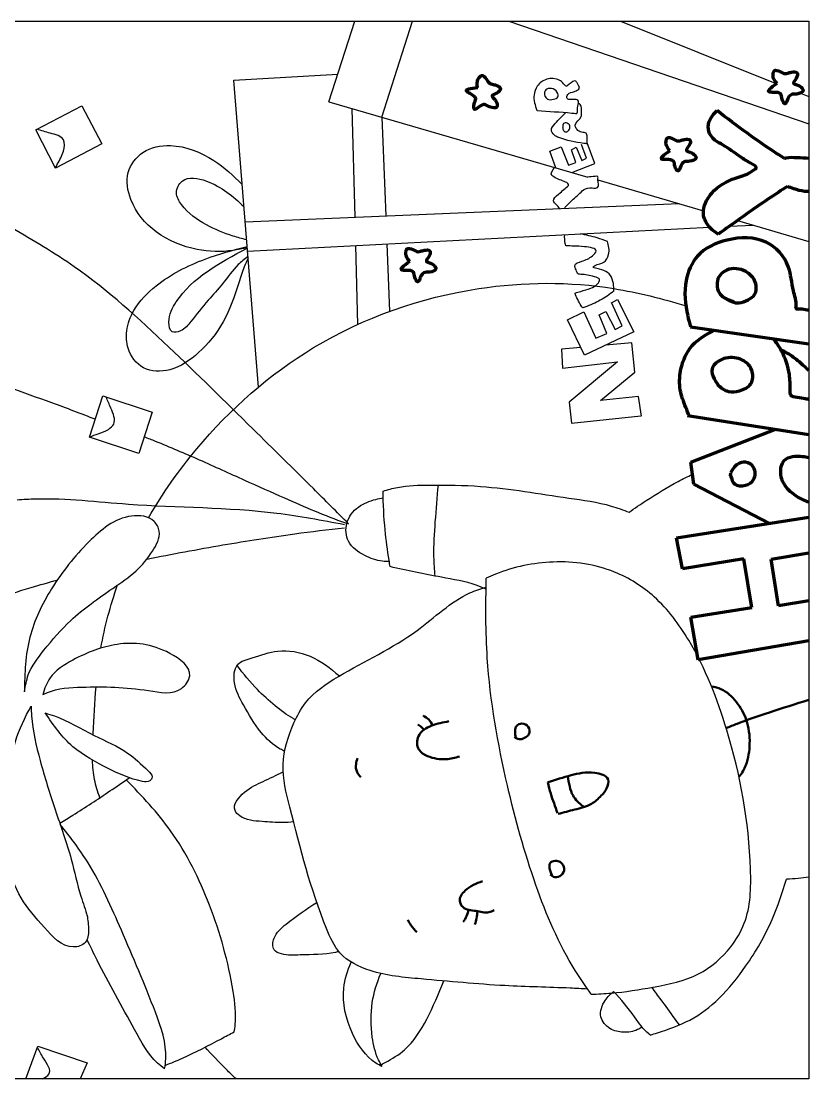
# Model space of a CAD drawing. Extents: x -1732 to 4207, y -1068 to 3132.
# Drawn here: x 1079 to 4207, y -1068 to 3132 of the extents above; entities that cross this region are included whole.
import ezdxf

# ---------------------------------------------------------------- set-up
doc = ezdxf.new("R2010")
doc.units = 0
doc.header["$MEASUREMENT"] = 0
doc.layers.get('0').update_dxf_attribs({"color": 3})

msp = doc.modelspace()

# ---------------------------------------------------------------- linework, layer by layer
at = {"color": 0, "linetype": 'Continuous', "lineweight": 30}
for p, q in [((-1732, 3131.8), (4207.3, 3131.8)), ((2301.2, 2811.9), (2404.3, 3131.8)), ((2511.1, 2750.8), (2633.2, 3131.8)), ((3015.4, 3131.8), (4207.3, 2724)), ((3459.8, 3131.8), (4074.1, 2885.6)), ((4207.3, 3131.8), (4207.3, -1067.7)), ((1923.5, 2897.9), (2336.6, 2921.7)), ((2021.6, 1679.2), (1923.5, 2897.9)), ((4173.8, 2845.6), (4207.3, 2832.1)), ((1137.9, 2700.9), (1320.6, 2795.1)), ((1320.6, 2795.1), (1399.7, 2644.3)), ((2301.2, 2811.9), (3329.7, 2512.8)), ((2405, 2353.6), (2393.4, 2785.1)), ((2528.2, 2358.8), (2512.9, 2750.3)), ((1215.2, 2548.2), (1137.9, 2700.9)), ((3357.4, 2567.3), (3326.4, 2648.2)), ((1399.7, 2644.3), (1215.2, 2548.2)), ((3178.1, 2615.2), (3224, 2633.4)), ((3202.8, 2549.7), (3178.1, 2615.2)), ((3224, 2633.4), (3252.3, 2560.5)), ((3265.1, 2621.2), (3283.3, 2631.4)), ((3281.3, 2570.7), (3265.1, 2621.2)), ((3283.3, 2631.4), (3305.5, 2578.7)), ((3324.4, 2587.5), (3304.9, 2642.1)), ((3252.3, 2560.5), (3281.3, 2570.7)), ((3266.1, 2531.3), (3357.4, 2567.3)), ((3305.5, 2578.7), (3324.4, 2587.5)), ((3369.3, 2501.3), (3788.7, 2379.3)), ((1968.8, 2335.3), (3691.9, 2407.5)), ((1978.1, 2219), (3813.3, 2313.6)), ((3891.7, 2317.6), (3984.5, 2322.4)), ((3923.3, 2340.2), (4207.3, 2257.6)), ((2416.4, 1927.9), (2408, 2241.2)), ((2543, 1979.7), (2532.5, 2247.6)), ((3423.7, 2013.8), (3447.8, 2027.2)), ((3447.8, 2027.2), (3512.9, 1898.4)), ((3248.7, 1946), (3313.1, 1977.6)), ((3313.1, 1977.6), (3361.3, 1872.9)), ((3374.8, 1965.5), (3401.6, 1979.6)), ((3401.6, 1979.6), (3437.8, 1907.8)), ((3466, 1921.9), (3423, 2015.1)), ((3316.4, 1805.1), (3248.7, 1946)), ((3405.6, 1891.7), (3374.8, 1965.5)), ((3512.9, 1898.4), (3316.4, 1805.1)), ((3361.3, 1872.9), (3405.6, 1891.7)), ((3437.8, 1907.8), (3466, 1921.9)), ((3504.9, 1854.8), (3401.1, 1845.3)), ((3516.8, 1738.7), (3504.9, 1854.8)), ((3301.5, 1836.2), (3225, 1829.2)), ((3225, 1829.2), (3228.4, 1754)), ((3228.4, 1754), (3446.9, 1779.7)), ((3446.9, 1779.7), (3255.7, 1619.1)), ((3380.3, 1625.9), (3516.8, 1738.7)), ((1350.8, 1479.6), (1403.5, 1643.6)), ((1403.5, 1643.6), (1599.4, 1579.5)), ((3530.5, 1641.3), (3380.3, 1625.9)), ((3542.4, 1562.8), (3530.5, 1641.3)), ((3255.7, 1619.1), (3264.2, 1535.4)), ((1599.4, 1579.5), (1546.6, 1415.5)), ((3264.2, 1535.4), (3540.7, 1564.5)), ((1546.6, 1415.5), (1350.8, 1479.6)), ((1097.9, -1067.7), (1145, -938.2)), ((1145, -938.2), (1340.5, -1004.7)), ((1340.5, -1004.7), (1313.1, -1067.7)), ((4207.3, -1067.7), (-1732, -1067.7))]:
    msp.add_line(p, q, dxfattribs=at)
at = {"color": 0, "linetype": 'Continuous', "lineweight": 70}
for p, q in [((3737.7, 1918.5), (4207.3, 1850.2)), ((4207.3, 1489.6), (3725.6, 1564.3)), ((3738, 1380.7), (4071.9, 1510.6)), ((3750.5, 1293.7), (3738, 1380.7)), ((3896.5, 1326.5), (3896.9, 1338.5)), ((4051.6, 1137.8), (3750.5, 1293.7)), ((3681.5, 1079.8), (4207.3, 1162.2)), ((3704.9, 956.9), (3681.5, 1079.8)), ((4058.1, 995.6), (4207.3, 1021.4)), ((3949.1, 996.9), (3704.9, 956.9)), ((3980.8, 803.7), (3949.1, 996.9)), ((4087.1, 810.6), (4058.1, 995.6)), ((3738, 765), (3980.8, 803.7)), ((4207.3, 830.6), (4087.1, 810.6)), ((3768.4, 596.6), (3738, 765)), ((4207.3, 670.9), (3768.4, 596.6))]:
    msp.add_line(p, q, dxfattribs=at)
for points, knots in [([(2892.3, 2867.4), (2892, 2868.4), (2890.2, 2876.4), (2889, 2891.1), (2895.9, 2906.8), (2910.8, 2922), (2928.2, 2902.4), (2935.2, 2885.3), (2951.8, 2880.8), (2965.9, 2877.5), (2990.9, 2865.5), (2970.3, 2844.5), (2943.6, 2838.1), (2958.7, 2823.1), (2967.4, 2811.8), (2974.5, 2782.2), (2938.8, 2789.6), (2919.3, 2804.6), (2899.1, 2794.8), (2876.9, 2772.4), (2875.9, 2805.2), (2891.1, 2826.8), (2866.7, 2841.6), (2833.2, 2860.6), (2863.7, 2865.5), (2893, 2868.3)], [4.952831, 4.952831, 4.952831, 4.952831, 6.563845, 16.995426, 25.865534, 32.331743, 43.554083, 54.583849, 59.771439, 67.423919, 78.135829, 89.890409, 100.270796, 106.914774, 113.558752, 124.513761, 138.627188, 149.849528, 160.434259, 171.030171, 181.336674, 192.372162, 207.118212, 215.019556, 241.899276, 241.899276, 241.899276, 241.899276]), ([(4080.9, 2884.4), (4080.1, 2885.2), (4074.5, 2891.2), (4066.1, 2903.3), (4064.2, 2920.3), (4069.5, 2940.9), (4094.4, 2932.7), (4109, 2921.4), (4125.7, 2925.8), (4139.5, 2930), (4167.1, 2932.1), (4159.8, 2903.6), (4139.9, 2884.6), (4160.5, 2879.2), (4173.7, 2873.9), (4194.6, 2851.7), (4160, 2840.3), (4135.6, 2843.6), (4123, 2824.9), (4115, 2794.4), (4097.8, 2822.3), (4100.1, 2848.7), (4071.5, 2849.3), (4033.1, 2849), (4057, 2868.4), (4081, 2885.6)], [4.952831, 4.952831, 4.952831, 4.952831, 6.563845, 16.995426, 25.865534, 32.331743, 43.554083, 54.583849, 59.771439, 67.423919, 78.135829, 89.890409, 100.270796, 106.914774, 113.558752, 124.513761, 138.627188, 149.849528, 160.434259, 171.030171, 181.336674, 192.372162, 207.118212, 215.019556, 241.899276, 241.899276, 241.899276, 241.899276]), ([(3848, 2286.3), (3841, 2290.3), (3821.4, 2302.9), (3799.6, 2328.4), (3785.8, 2364.1), (3791.5, 2406.6), (3829.4, 2466.8), (3898.5, 2507.8), (3965.6, 2522), (3987.7, 2541), (4007.2, 2551.7), (3961.6, 2575.1), (3928.1, 2598), (3878.5, 2634), (3837.4, 2655.6), (3813.4, 2679.1), (3800.4, 2727.2), (3823.1, 2757.5), (3843, 2776.7)], [10.043372, 10.043372, 10.043372, 10.043372, 21.940327, 44.642916, 58.232763, 77.518132, 105.580147, 160.84204, 192.657916, 202.165608, 206.096112, 220.97324, 246.835257, 285.359047, 304.24713, 316.207138, 334.28952, 371.691362, 371.691362, 371.691362, 371.691362]), ([(4110.5, 2586.5), (4099.9, 2593.2), (4049.9, 2625.3), (3959.8, 2687.5), (3882.7, 2746.2), (3843, 2776.7)], [18.705216, 18.705216, 18.705216, 18.705216, 37.390279, 106.715266, 180.856112, 180.856112, 180.856112, 180.856112]), ([(3655.5, 2617.3), (3654.7, 2618.1), (3649.1, 2624), (3640.7, 2636.2), (3638.9, 2653.2), (3644.1, 2673.8), (3669.1, 2665.6), (3683.7, 2654.3), (3700.3, 2658.7), (3714.1, 2662.9), (3741.8, 2664.9), (3734.5, 2636.5), (3714.5, 2617.5), (3735.1, 2612.1), (3748.3, 2606.7), (3769.2, 2584.6), (3734.6, 2573.2), (3710.3, 2576.4), (3697.6, 2557.8), (3689.6, 2527.3), (3672.4, 2555.2), (3674.7, 2581.6), (3646.1, 2582.2), (3607.7, 2581.9), (3631.6, 2601.3), (3655.6, 2618.4)], [4.952831, 4.952831, 4.952831, 4.952831, 6.563845, 16.995426, 25.865534, 32.331743, 43.554083, 54.583849, 59.771439, 67.423919, 78.135829, 89.890409, 100.270796, 106.914774, 113.558752, 124.513761, 138.627188, 149.849528, 160.434259, 171.030171, 181.336674, 192.372162, 207.118212, 215.019556, 241.899276, 241.899276, 241.899276, 241.899276]), ([(4207.3, 2587.1), (4192.3, 2587.9), (4161.6, 2589.4), (4128.4, 2590.8), (4111.9, 2586.8), (4110.5, 2586.5)], [5.035341, 5.035341, 5.035341, 5.035341, 27.442932, 50.758211, 52.95844, 52.95844, 52.95844, 52.95844]), ([(4122, 2475.5), (4110.7, 2468.1), (4070, 2441.7), (3999.9, 2394.9), (3920.5, 2338.3), (3869.7, 2301.8), (3848, 2286.3)], [10.966284, 10.966284, 10.966284, 10.966284, 31.048997, 82.75183, 135.867509, 175.438681, 175.438681, 175.438681, 175.438681]), ([(4207.3, 2455.4), (4201.7, 2455.4), (4181.3, 2456), (4152.6, 2463.9), (4130.3, 2472.2), (4122, 2475.5)], [13.645014, 13.645014, 13.645014, 13.645014, 21.931682, 43.982719, 57.176213, 57.176213, 57.176213, 57.176213]), ([(4207.3, 1984), (4204.9, 1984.3), (4194.2, 1985.7), (4179.6, 1989.6), (4154.5, 1985.9), (4159.9, 2019.8), (4138.9, 2070.6), (4135.7, 2172.1), (4037, 2277.2), (3887.2, 2274.3), (3759.9, 2216.1), (3707.8, 2091.3), (3717, 1992.4), (3733.3, 1932.7), (3737.7, 1918.5)], [15.953775, 15.953775, 15.953775, 15.953775, 19.62953, 32.760497, 41.581037, 45.210152, 76.81702, 125.764411, 189.922603, 266.175183, 333.017887, 384.950194, 454.659072, 476.584573, 476.584573, 476.584573, 476.584573]), ([(2622.4, 2177.4), (2621.6, 2178.2), (2616.1, 2184.1), (2607.6, 2196.3), (2605.8, 2213.3), (2611.1, 2233.9), (2636, 2225.7), (2650.6, 2214.4), (2667.2, 2218.8), (2681, 2223), (2708.7, 2225.1), (2701.4, 2196.6), (2681.4, 2177.6), (2702, 2172.2), (2715.2, 2166.9), (2736.1, 2144.7), (2701.6, 2133.3), (2677.2, 2136.6), (2664.5, 2117.9), (2656.5, 2087.4), (2639.3, 2115.3), (2641.6, 2141.7), (2613.1, 2142.3), (2574.6, 2142), (2598.5, 2161.4), (2622.5, 2178.6)], [4.952831, 4.952831, 4.952831, 4.952831, 6.563845, 16.995426, 25.865534, 32.331743, 43.554083, 54.583849, 59.771439, 67.423919, 78.135829, 89.890409, 100.270796, 106.914774, 113.558752, 124.513761, 138.627188, 149.849528, 160.434259, 171.030171, 181.336674, 192.372162, 207.118212, 215.019556, 241.899276, 241.899276, 241.899276, 241.899276]), ([(3732.9, 1563.1), (3728.1, 1574.8), (3714.3, 1608.9), (3691.4, 1667.7), (3694.5, 1750.5), (3731.9, 1847.4), (3794.2, 1886.1), (3832.8, 1904.7)], [15.817023, 15.817023, 15.817023, 15.817023, 34.486888, 70.277969, 108.011208, 155.164491, 216.379955, 216.379955, 216.379955, 216.379955]), ([(4207.3, 1629.9), (4203, 1630.6), (4187.7, 1633.2), (4165.3, 1637.9), (4132.3, 1641.3), (4133.4, 1683), (4132.4, 1739.3), (4108.3, 1812.3), (4078.6, 1855.1), (4066.6, 1870.6)], [11.146881, 11.146881, 11.146881, 11.146881, 17.641076, 34.567413, 47.639031, 57.181432, 88.411836, 136.587929, 165.636955, 165.636955, 165.636955, 165.636955]), ([(4207.3, 1744.1), (4195.1, 1756.1), (4168.7, 1781.2), (4131.6, 1809.1), (4105.7, 1821.8), (4096.9, 1825.7)], [13.648854, 13.648854, 13.648854, 13.648854, 38.988813, 67.567284, 81.863717, 81.863717, 81.863717, 81.863717]), ([(3843.6, 1689.4), (3857.5, 1677.5), (3883.3, 1655.5), (3935, 1662.9), (3991.4, 1688.3), (3983.4, 1768.2), (3918.9, 1800.3), (3859, 1794.8), (3814.4, 1754.5), (3830.4, 1710.9), (3846.1, 1686.1), (3856.3, 1678.2)], [0, 0, 0, 0, 25.751075, 47.550345, 73.916678, 108.084732, 138.679261, 171.594755, 194.183771, 214.249649, 234.107746, 234.107746, 234.107746, 234.107746]), ([(4207.3, 1221.6), (4192.3, 1227.5), (4156.4, 1243.3), (4111.5, 1280.8), (4090.5, 1335.6), (4104.1, 1403.6), (4165.2, 1407.3), (4199.3, 1401.7), (4207.3, 1399.9)], [13.981689, 13.981689, 13.981689, 13.981689, 37.823803, 72.226005, 96.750929, 123.144466, 159.907039, 171.732101, 171.732101, 171.732101, 171.732101])]:
    msp.add_open_spline(points, degree=3, knots=knots, dxfattribs=at)
at = {"color": 0, "linetype": 'Continuous', "lineweight": 30}
for points, knots in [([(3285.7, 2765.2), (3286.8, 2767.1), (3290.5, 2776), (3286.7, 2793.1), (3297.3, 2821), (3274.9, 2820.5), (3262.3, 2820.4), (3242.9, 2821), (3250.1, 2848.9), (3273.1, 2849.6), (3287.7, 2857.6), (3300.6, 2868.1), (3288.9, 2881.4), (3280.3, 2902.4), (3259.4, 2885.2), (3243.3, 2869.6), (3230.8, 2886.8), (3210.3, 2904.6), (3164.9, 2906.8), (3127.3, 2878.5), (3109.5, 2830.2), (3120.4, 2797.7), (3127.3, 2777.2)], [8.472936, 8.472936, 8.472936, 8.472936, 11.856118, 23.563007, 34.921814, 43.041716, 48.381232, 56.313998, 64.438924, 78.332977, 86.245433, 90.022277, 100.378905, 105.935682, 120.414949, 127.456025, 134.553024, 145.451807, 169.870513, 193.037506, 211.210396, 242.123825, 242.123825, 242.123825, 242.123825]), ([(3128, 2776.6), (3174, 2773.9), (3226.6, 2770.9), (3279.1, 2765.8), (3285.7, 2765.2)], [0, 0, 0, 0, 68.239191, 78.114665, 78.114665, 78.114665, 78.114665]), ([(3325.9, 2645.2), (3326.2, 2647.7), (3327.1, 2656.9), (3327.3, 2670.2), (3324.6, 2691.1), (3302.3, 2688.5), (3286.2, 2699.5), (3271.3, 2727.7), (3306.4, 2743.3), (3303.3, 2773.3), (3306, 2799.6), (3294.8, 2804.2), (3291.3, 2804.7)], [6.936232, 6.936232, 6.936232, 6.936232, 10.769091, 20.787241, 27.759702, 36.990217, 47.180076, 56.606616, 77.176525, 84.19716, 101.056713, 106.775472, 106.775472, 106.775472, 106.775472]), ([(3327.7, 2645), (3322.8, 2645.5), (3284.4, 2650.1), (3238.3, 2658.4), (3194.7, 2678.5), (3178.5, 2702.4), (3207.7, 2734), (3228.4, 2755.5), (3241.8, 2769.2)], [13.944256, 13.944256, 13.944256, 13.944256, 21.153902, 71.182411, 81.946288, 92.713741, 107.37423, 136.617941, 136.617941, 136.617941, 136.617941]), ([(1214.9, 2548.7), (1217.4, 2553.7), (1228.6, 2575.7), (1248.6, 2608.6), (1255.7, 2672.2), (1196.4, 2685.6), (1158.5, 2697.2), (1141.7, 2702.8)], [34.481846, 34.481846, 34.481846, 34.481846, 42.874411, 71.45735, 93.419373, 122.422899, 147.201955, 147.201955, 147.201955, 147.201955]), ([(1977, 2232.9), (1958.3, 2228.4), (1893.1, 2213.8), (1765, 2218.7), (1610.6, 2280.3), (1511.2, 2400.6), (1489.1, 2531), (1560.2, 2625.3), (1697.5, 2650.4), (1841.1, 2592.4), (1922.2, 2518.1), (1956.9, 2483.1)], [10.378833, 10.378833, 10.378833, 10.378833, 38.872123, 109.240629, 196.889476, 277.03035, 330.707061, 379.196185, 434.735486, 524.853812, 597.562658, 597.562658, 597.562658, 597.562658]), ([(3253, 2479.7), (3253.1, 2482.5), (3250.9, 2489.2), (3228.2, 2498.8), (3207.3, 2505.1), (3177.5, 2523.2), (3188.8, 2539.4), (3197.7, 2552.2)], [6.601489, 6.601489, 6.601489, 6.601489, 10.679768, 15.860351, 41.1423, 45.799829, 63.25202, 63.25202, 63.25202, 63.25202]), ([(1974.5, 2263.5), (1956.4, 2268.1), (1901.3, 2282.9), (1808.9, 2321.4), (1728.1, 2378.1), (1686.6, 2449.4), (1722.8, 2520.8), (1853, 2495), (1920.8, 2435.6), (1963.9, 2395.7)], [11.651009, 11.651009, 11.651009, 11.651009, 39.357974, 96.19569, 158.996309, 184.089099, 209.819849, 257.054457, 346.003855, 346.003855, 346.003855, 346.003855]), ([(3218.1, 2387.3), (3213.6, 2392.7), (3205.5, 2402.4), (3185.2, 2422.3), (3221.8, 2451.4), (3240.5, 2468.8), (3253, 2479.7)], [0, 0, 0, 0, 10.854759, 19.415823, 36.075316, 61.899952, 61.899952, 61.899952, 61.899952]), ([(3236.4, 2388.4), (3241.2, 2394.1), (3258.5, 2414), (3285.7, 2436.2), (3313.9, 2465.7), (3340.6, 2472.3), (3370.6, 2466.1), (3372.6, 2488.4), (3367.6, 2500.1), (3372.2, 2517.8), (3351.5, 2514.4), (3338.4, 2513.2), (3329.7, 2512.8)], [6.144602, 6.144602, 6.144602, 6.144602, 17.249224, 45.150979, 58.530742, 75.979526, 86.517767, 93.802285, 102.261708, 108.141377, 113.178972, 126.504159, 126.504159, 126.504159, 126.504159]), ([(2379.2, 1135.9), (2332.6, 1182.6), (2206.5, 1309), (1968.6, 1543.1), (1661.4, 1845.9), (1352.4, 2128.6), (1127.1, 2261.1), (1043.2, 2309.6)], [15.738717, 15.738717, 15.738717, 15.738717, 113.357389, 280.247266, 510.130364, 753.394974, 896.728566, 896.728566, 896.728566, 896.728566]), ([(3242.2, 2239.4), (3241.3, 2242.7), (3237.6, 2257.3), (3237.2, 2272.3), (3237.6, 2283.9)], [11.442106, 11.442106, 11.442106, 11.442106, 16.645522, 33.755042, 33.755042, 33.755042, 33.755042]), ([(3407.2, 2257.6), (3393.8, 2262.4), (3358.7, 2274.5), (3322.6, 2282.8), (3300.1, 2287.1)], [12.41207, 12.41207, 12.41207, 12.41207, 33.564033, 67.391415, 67.391415, 67.391415, 67.391415]), ([(1980.4, 2190.9), (1975, 2179.7), (1960.7, 2148), (1933.5, 2061.3), (1891.7, 1936.2), (1793.9, 1816.1), (1683.8, 1739), (1558.9, 1739), (1498.4, 1822), (1494, 1908.3), (1527.8, 2000.6), (1633.5, 2107), (1792.8, 2187.8), (1920.1, 2223), (1976.7, 2237.2)], [17.88521, 17.88521, 17.88521, 17.88521, 36.309204, 69.451118, 152.44343, 229.529809, 295.140209, 346.607978, 395.62105, 429.625969, 472.028869, 537.119011, 646.498639, 732.779442, 732.779442, 732.779442, 732.779442]), ([(1979.9, 2197.1), (1966.4, 2187), (1927.4, 2156.6), (1883.2, 2090.3), (1816, 2019.3), (1763.9, 1952.9), (1723.4, 1901.8), (1670.6, 1890.5), (1660, 1957.6), (1733.7, 2098.1), (1866.2, 2173.5), (1977.2, 2230.6)], [6.307624, 6.307624, 6.307624, 6.307624, 31.039144, 79.572863, 122.526182, 176.191657, 203.829176, 220.33074, 239.825125, 282.398638, 457.894716, 457.894716, 457.894716, 457.894716]), ([(3278.6, 2052.3), (3286.1, 2054.4), (3307, 2060.5), (3338.4, 2070), (3365.9, 2082), (3381.9, 2110.3), (3340.8, 2120.8), (3318.5, 2126.5), (3288, 2126.6), (3283.8, 2144.3), (3270.4, 2167.7), (3314.7, 2181.2), (3340, 2191), (3376.9, 2229), (3298.6, 2238.8), (3262.8, 2239.3), (3242.2, 2239.4)], [14.862189, 14.862189, 14.862189, 14.862189, 26.405307, 47.091828, 62.836256, 72.571248, 83.468594, 110.572433, 115.292006, 124.568904, 133.652495, 149.680847, 173.265048, 185.153284, 209.64664, 245.655491, 245.655491, 245.655491, 245.655491]), ([(3432.7, 2060.2), (3432.8, 2070), (3432.2, 2091.2), (3417.5, 2137.6), (3382.9, 2145.7), (3347.7, 2154.7), (3369.3, 2170.2), (3394.2, 2167), (3419.3, 2211.3), (3412, 2240.3), (3407.2, 2257.6)], [7.409546, 7.409546, 7.409546, 7.409546, 22.050033, 38.739, 73.967827, 76.509622, 80.286467, 100.36696, 117.602987, 143.711969, 143.711969, 143.711969, 143.711969]), ([(1585.3, 1160), (1640.6, 1256.8), (1823.7, 1516.7), (2242.1, 1886.3), (2838.5, 2095.4), (3356.7, 2099.3), (3624.5, 2029.8), (3718.7, 2002.1)], [613.506971, 613.506971, 613.506971, 613.506971, 778.223606, 1081.054058, 1425.264274, 1690.230275, 1835.243841, 1835.243841, 1835.243841, 1835.243841]), ([(3432.7, 2060.2), (3430.5, 2058.4), (3411.7, 2042.9), (3371.9, 2016.9), (3330.6, 2001.1), (3309.1, 1993.6)], [11.651059, 11.651059, 11.651059, 11.651059, 15.858751, 47.706784, 81.391278, 81.391278, 81.391278, 81.391278]), ([(3309.1, 1993.6), (3307, 1996.3), (3294.2, 2014.4), (3285.1, 2034.6), (3278.6, 2052.3)], [9.893726, 9.893726, 9.893726, 9.893726, 15.023687, 42.790926, 42.790926, 42.790926, 42.790926]), ([(981.4, 1700.4), (996.9, 1693.8), (1068.5, 1663.5), (1201, 1618.1), (1315.9, 1574), (1373.9, 1551.7)], [6.54069, 6.54069, 6.54069, 6.54069, 31.454595, 121.741101, 213.854755, 213.854755, 213.854755, 213.854755]), ([(1351.1, 1480.5), (1362.3, 1485.2), (1387.2, 1495), (1421.9, 1505.8), (1460.3, 1539.5), (1437.5, 1588.8), (1422.5, 1625), (1416.9, 1639.2)], [22.033782, 22.033782, 22.033782, 22.033782, 40.033945, 61.732109, 76.509357, 108.380311, 129.618112, 129.618112, 129.618112, 129.618112]), ([(1567.9, 1481.6), (1582.3, 1476), (1655.6, 1447.2), (1788.6, 1390.3), (1958.6, 1312.3), (2151.3, 1227.1), (2288.3, 1166.8), (2374.9, 1137.3), (2379.2, 1135.9)], [25.036994, 25.036994, 25.036994, 25.036994, 47.930285, 141.759692, 239.286911, 324.974523, 454.007887, 460.590801, 460.590801, 460.590801, 460.590801]), ([(3493.4, 1181.8), (3515.4, 1198.2), (3579.7, 1240.7), (3662.8, 1292.7), (3725.8, 1323.7), (3744.9, 1332.5)], [67.753969, 67.753969, 67.753969, 67.753969, 108.456844, 181.424195, 212.734652, 212.734652, 212.734652, 212.734652]), ([(2516.5, 1266), (2535.2, 1271.7), (2595.3, 1288.3), (2726.4, 1290.9), (2954.1, 1287.9), (3193.1, 1245.5), (3392.8, 1219.2), (3470.1, 1191.2), (3493.4, 1181.8)], [14.973703, 14.973703, 14.973703, 14.973703, 43.965131, 107.356665, 207.380146, 381.615445, 466.5047, 503.748403, 503.748403, 503.748403, 503.748403]), ([(2544.2, 966), (2542.9, 974.4), (2535.3, 1022.8), (2521.1, 1122.5), (2517.2, 1214.4), (2516.5, 1266)], [36.209016, 36.209016, 36.209016, 36.209016, 48.896208, 108.764177, 185.215961, 185.215961, 185.215961, 185.215961]), ([(2723.2, 928.5), (2721, 954.3), (2715.9, 1026.2), (2723.5, 1147), (2731.6, 1241.6), (2736.1, 1290)], [23.859261, 23.859261, 23.859261, 23.859261, 62.131549, 130.667465, 202.715162, 202.715162, 202.715162, 202.715162]), ([(1063.6, 1231.5), (1088.1, 1233.2), (1235.3, 1241.9), (1578.3, 1198.6), (1990.3, 1203.8), (2273.4, 1150.5), (2362.9, 1133.6)], [15.296362, 15.296362, 15.296362, 15.296362, 51.751246, 233.617509, 524.967806, 659.660414, 659.660414, 659.660414, 659.660414]), ([(2541, 986.6), (2531.9, 986.4), (2498.3, 986.8), (2439.1, 1008.2), (2371.1, 1056), (2363.8, 1143.8), (2413.8, 1208.1), (2472.7, 1230.6), (2507.1, 1237.6), (2517, 1239.2)], [9.355283, 9.355283, 9.355283, 9.355283, 22.813827, 59.096345, 101.602155, 136.974142, 176.241561, 213.307887, 228.180817, 228.180817, 228.180817, 228.180817]), ([(1092.6, 469.4), (1096.2, 492.1), (1105.9, 553.4), (1178.4, 646.5), (1282.9, 769.1), (1416.1, 862.2), (1535.7, 942.9), (1598.7, 1018.6), (1638.9, 1093.7), (1602, 1165.5), (1472.9, 1178.7), (1331.4, 1057.5), (1197.5, 891.4), (1098.9, 686.2), (1092.5, 543.3), (1091.8, 470.2)], [0, 0, 0, 0, 14.938471, 40.432753, 75.341792, 121.403039, 146.862616, 169.209036, 187.508967, 197.132922, 217.333608, 260.835239, 313.217041, 359.330515, 406.93173, 406.93173, 406.93173, 406.93173]), ([(1578.2, 995.9), (1678.6, 1016.3), (1874.3, 1051.8), (2135.7, 1094.2), (2297.2, 1112.8), (2363.2, 1120.4)], [404.62468, 404.62468, 404.62468, 404.62468, 556.279875, 698.633983, 797.080744, 797.080744, 797.080744, 797.080744]), ([(2925.5, 876.8), (2912.6, 882.4), (2855.8, 905.4), (2725.8, 926.7), (2611.7, 950.8), (2544.2, 966)], [33.423801, 33.423801, 33.423801, 33.423801, 54.27588, 124.48475, 226.940377, 226.940377, 226.940377, 226.940377]), ([(3342.8, -731.7), (3369.6, -730.7), (3452, -726.9), (3594.9, -703.4), (3769.7, -668.6), (3890.4, -563.2), (3975.5, -420.5), (3982.7, -115.7), (3912, 264.6), (3770.2, 631.4), (3610.6, 847.1), (3422.4, 966.3), (3195.6, 998.9), (3022.3, 962.1), (2938.5, 925.8), (2926.4, 920.2)], [10.990267, 10.990267, 10.990267, 10.990267, 50.6455, 133.180547, 226.354425, 308.740019, 361.930962, 468.412371, 745.548758, 936.55188, 1045.202433, 1137.025041, 1258.949816, 1374.501343, 1394.331819, 1394.331819, 1394.331819, 1394.331819]), ([(1045.5, 860.8), (1070, 868.5), (1128.5, 886.5), (1187.4, 903.2), (1221.7, 912.5)], [133.136616, 133.136616, 133.136616, 133.136616, 171.137183, 223.887816, 223.887816, 223.887816, 223.887816]), ([(3328.2, -711), (3305.3, -709.8), (3196, -704.3), (2975.5, -700.1), (2709.9, -674.3), (2485.8, -655.3), (2340.2, -584.7), (2236.8, -347), (2173.6, -99.8), (2102.9, 180.5), (2148.7, 322.9), (2215.8, 451), (2393.9, 569.8), (2631.4, 675.5), (2801.1, 843.2), (2903.6, 878.4), (2925.6, 884.9)], [30.197901, 30.197901, 30.197901, 30.197901, 64.121828, 192.29179, 357.015978, 458.516016, 526.961118, 581.372721, 830.330629, 915.150234, 999.212797, 1044.602906, 1127.235833, 1305.946321, 1433.23357, 1467.121497, 1467.121497, 1467.121497, 1467.121497]), ([(3342.8, -731.7), (3320.9, -700.9), (3228.7, -567.3), (3110.6, -288.5), (2995.9, 128), (2922.9, 537.9), (2923.8, 814.4), (2926.4, 920.2)], [19.683795, 19.683795, 19.683795, 19.683795, 75.636571, 260.144031, 463.482664, 716.318379, 872.920382, 872.920382, 872.920382, 872.920382]), ([(1165, 457.7), (1171, 460.8), (1218.6, 483.5), (1365.8, 490.6), (1532.8, 487.9), (1701.3, 451.3), (1774, 553), (1634.8, 655.6), (1468.1, 674.2), (1304.8, 611.5), (1193.2, 540.4), (1171.4, 481.9), (1165.2, 457.5)], [7.050242, 7.050242, 7.050242, 7.050242, 11.490161, 41.923462, 100.071093, 128.820368, 141.853262, 168.078681, 214.55486, 255.540862, 280.773464, 297.045894, 297.045894, 297.045894, 297.045894]), ([(2125.2, 232.9), (2119.5, 235.6), (2083.8, 253.7), (2020.6, 311.9), (1966.9, 407.3), (1920.1, 492.6), (1925.1, 585.3), (2013, 606.6), (2103.2, 642.3), (2235.3, 617.6), (2307.4, 563.4), (2342.7, 531.9)], [23.957132, 23.957132, 23.957132, 23.957132, 33.392323, 83.36192, 147.695225, 193.99209, 230.278713, 261.807677, 313.580055, 377.71408, 447.219519, 447.219519, 447.219519, 447.219519]), ([(2168.4, 357.9), (2164.9, 359.8), (2136.2, 375.5), (2084.3, 414.3), (2008, 483), (1961.7, 540.3), (1936.4, 573.9)], [21.452832, 21.452832, 21.452832, 21.452832, 27.405392, 69.914438, 116.914922, 179.122779, 179.122779, 179.122779, 179.122779]), ([(1365, 297.7), (1365.1, 299.5), (1368.4, 363.5), (1371.4, 427), (1376.5, 488.4)], [169.851745, 169.851745, 169.851745, 169.851745, 172.378959, 263.832456, 263.832456, 263.832456, 263.832456]), ([(1012.3, -43.9), (1014.4, 12.9), (1027.1, 118.3), (1049.5, 276.2), (1093.6, 367.1), (1118.7, 412.5)], [371.637679, 371.637679, 371.637679, 371.637679, 409.047935, 441.66223, 475.571883, 475.571883, 475.571883, 475.571883]), ([(1118.7, 412.5), (1118.9, 399.3), (1121.4, 326.2), (1154.5, 187.6), (1212.6, -0.2), (1277.6, -177), (1306.4, -322), (1334.9, -396.2), (1341.5, -423.3)], [13.069746, 13.069746, 13.069746, 13.069746, 21.750723, 61.282933, 106.03148, 151.506706, 184.855287, 203.314185, 203.314185, 203.314185, 203.314185]), ([(1174.7, 384.9), (1186.9, 381.2), (1254.8, 359.7), (1358, 296.2), (1497.2, 239.2), (1559.8, 176.6), (1605.1, 135.3), (1588.3, 108.8), (1517.5, 119.5), (1420.3, 165.5), (1273.4, 243.9), (1207, 335.9), (1174.8, 385.1)], [4.198759, 4.198759, 4.198759, 4.198759, 12.570753, 51.129338, 84.138159, 107.756137, 114.201853, 118.139081, 124.584797, 156.448325, 192.539892, 230.677043, 230.677043, 230.677043, 230.677043]), ([(1391.6, 48.5), (1382.8, 72.1), (1367.6, 120.8), (1363.2, 171.6), (1362.5, 197.7)], [44.920288, 44.920288, 44.920288, 44.920288, 82.246304, 120.866283, 120.866283, 120.866283, 120.866283]), ([(1232.6, -53.2), (1250, -42.6), (1317.2, -1.3), (1408.7, 59.5), (1482.5, 110.2), (1508, 127.7)], [44.115753, 44.115753, 44.115753, 44.115753, 74.213578, 160.93199, 206.833772, 206.833772, 206.833772, 206.833772]), ([(2160.7, -47.9), (2146.6, -49.1), (2105, -51.7), (2033.6, -45.4), (1963.2, -41.3), (1910.2, 10.5), (1967.1, 80.9), (2040.6, 113.1), (2092.6, 138.1), (2119.5, 151.3)], [19.063239, 19.063239, 19.063239, 19.063239, 39.944798, 80.844085, 126.171759, 139.915629, 180.128346, 222.696516, 267.153701, 267.153701, 267.153701, 267.153701]), ([(1924.9, -881.6), (1926.7, -872.1), (1934.8, -819), (1913.4, -645.2), (1840.1, -382.1), (1696.6, -91.5), (1559.4, 55.5), (1495.9, 119.4)], [27.3456, 27.3456, 27.3456, 27.3456, 41.696885, 107.24548, 282.479951, 447.056828, 579.90133, 579.90133, 579.90133, 579.90133]), ([(1340.8, -418.4), (1343.7, -437.7), (1349, -473.1), (1341.9, -533.1), (1251.1, -558.9), (1167, -460.2), (1032.5, -314.9), (1018.5, -154.4), (1012.3, -43.9)], [0, 0, 0, 0, 19.631226, 36.202862, 52.69132, 98.406675, 147.542755, 250.924177, 250.924177, 250.924177, 250.924177]), ([(1648.8, -1027.7), (1650.9, -1014.5), (1661.1, -938.8), (1594.3, -748), (1484.8, -495.5), (1371.4, -236.2), (1273.6, -106.6), (1234.2, -57.6)], [10.594073, 10.594073, 10.594073, 10.594073, 30.261819, 123.836406, 297.961545, 445.448933, 538.423832, 538.423832, 538.423832, 538.423832]), ([(3578.2, -893.9), (3587.4, -890.9), (3640.5, -873.7), (3740.1, -840.4), (3860.1, -747), (3969.3, -610.2), (4062.2, -450.8), (4102, -329.3), (4118.2, -274.9)], [22.929156, 22.929156, 22.929156, 22.929156, 37.261036, 105.613383, 177.15523, 258.619153, 364.199298, 448.04419, 448.04419, 448.04419, 448.04419]), ([(4207.3, -266.8), (4193.4, -269), (4163.7, -273), (4133.9, -274.5), (4118.2, -274.9)], [31.833705, 31.833705, 31.833705, 31.833705, 52.79572, 76.15678, 76.15678, 76.15678, 76.15678]), ([(2340.6, -562.6), (2336.3, -563.6), (2286.2, -574.9), (2208.3, -573.5), (2127, -579.5), (2073.7, -557), (2081.3, -494.9), (2150.2, -436.5), (2211.3, -394.3), (2253.1, -367.1)], [30.542407, 30.542407, 30.542407, 30.542407, 37.174254, 106.803891, 143.641749, 160.110837, 182.592043, 218.826184, 292.644018, 292.644018, 292.644018, 292.644018]), ([(1648.8, -1027.7), (1638.9, -1020.5), (1587.2, -980.1), (1504.9, -824.9), (1412, -663.4), (1353.7, -541.8), (1340.8, -514.3)], [15.956382, 15.956382, 15.956382, 15.956382, 34.059233, 113.433077, 268.306377, 313.353357, 313.353357, 313.353357, 313.353357]), ([(2512.9, -1019.2), (2504.3, -1015), (2452.3, -986.8), (2380, -881.6), (2345.1, -728.7), (2374.6, -638), (2390.2, -604.7)], [27.681037, 27.681037, 27.681037, 27.681037, 42.009937, 116.121921, 206.578764, 261.185174, 261.185174, 261.185174, 261.185174]), ([(2512.9, -1019.2), (2507.6, -1010.5), (2487.2, -974.4), (2467.7, -887.8), (2466.2, -768.2), (2491.7, -686.8), (2507, -649.3)], [16.910177, 16.910177, 16.910177, 16.910177, 32.095875, 78.430889, 146.148315, 206.097153, 206.097153, 206.097153, 206.097153]), ([(2503.2, -1014.3), (2510.6, -1010.5), (2545, -992.5), (2622.4, -946.1), (2695.7, -827), (2737.5, -730.3), (2758, -679.2)], [18.549916, 18.549916, 18.549916, 18.549916, 30.840885, 76.002416, 150.102645, 231.976613, 231.976613, 231.976613, 231.976613]), ([(3693.2, -853.6), (3686.5, -844.3), (3662.4, -810.8), (3625.6, -761.5), (3596.4, -720.9), (3584.5, -704.3)], [36.790769, 36.790769, 36.790769, 36.790769, 53.837876, 97.857779, 128.005259, 128.005259, 128.005259, 128.005259]), ([(3544.6, -861.7), (3539, -865.7), (3517.1, -879.6), (3471, -886.4), (3414, -873.3), (3369.1, -820.8), (3391.9, -758), (3419.3, -730.5), (3432, -720.6)], [10.222933, 10.222933, 10.222933, 10.222933, 20.248583, 48.879002, 75.94869, 104.948848, 138.349967, 162.379025, 162.379025, 162.379025, 162.379025]), ([(3578.2, -893.9), (3576, -892.4), (3550.6, -873.5), (3507.9, -808.4), (3460.9, -752.7), (3432, -720.6)], [31.43435, 31.43435, 31.43435, 31.43435, 35.454751, 79.125402, 143.304053, 143.304053, 143.304053, 143.304053]), ([(1650.8, -1014.4), (1673.9, -1005.1), (1750.2, -973.7), (1840, -926), (1908, -890.5), (1924.9, -881.6)], [20.550605, 20.550605, 20.550605, 20.550605, 57.421848, 142.710717, 171.035398, 171.035398, 171.035398, 171.035398]), ([(1162.4, -1067.7), (1164.9, -1066.6), (1174.9, -1061.8), (1206.9, -1042), (1170.9, -992.6), (1150.3, -956.4), (1143.3, -942.9)], [50.073503, 50.073503, 50.073503, 50.073503, 54.155031, 65.938989, 99.488576, 120.816398, 120.816398, 120.816398, 120.816398]), ([(1932.4, -1067.7), (1918.9, -1055.5), (1877.4, -1013.9), (1836.9, -971.5), (1809.2, -942.1)], [55.577606, 55.577606, 55.577606, 55.577606, 82.536736, 142.429763, 142.429763, 142.429763, 142.429763])]:
    msp.add_open_spline(points, degree=3, knots=knots, dxfattribs=at)
for points in [[(3157, 2836.7), (3169.9, 2821.9), (3193.5, 2821.9), (3210.4, 2831.3), (3207.7, 2848.9), (3185.4, 2864.5), (3162.4, 2859.1), (3157, 2837.4)], [(3229.3, 2709.6), (3232.7, 2697.4), (3245.6, 2692), (3256.4, 2702.8), (3257.7, 2716.4), (3247.6, 2726.5), (3233.4, 2725.8), (3230, 2709.6)]]:
    msp.add_spline(points, degree=3, dxfattribs=at)
at = {"color": 0, "linetype": 'Continuous', "lineweight": 70}
for points in [[(3878.7, 2028.9), (3928.6, 2012.8), (3966.8, 2026), (3991.8, 2046.6), (3994.7, 2095.1), (3956.5, 2137.7), (3881.6, 2143.5), (3846.4, 2108.3), (3855.2, 2048), (3908.1, 2018.7)], [(3896.6, 1326.6), (3913, 1293.8), (3955.2, 1289.1), (3988, 1312.5), (3988, 1359.4), (3955.2, 1380.5), (3924.7, 1373.5), (3896.6, 1338.3)]]:
    msp.add_spline(points, degree=3, dxfattribs=at)
at = {"color": 0, "linetype": 'Continuous', "lineweight": 30}
msp.add_open_spline([(1395.7, 642.4), (1410.6, 727.3), (1433.1, 811.5), (1462.2, 893.3)], degree=3, dxfattribs=at)
at = {"color": 0, "linetype": 'Continuous', "lineweight": 50}
for points, knots in [([(3929.5, 132.2), (3930.1, 132.8), (3942.7, 145.3), (3964.3, 188.9), (3976.6, 265.8), (3965.6, 355.1), (3923.4, 429.9), (3871.5, 479.1), (3833.9, 488.5), (3820.8, 490.1)], [17.472872, 17.472872, 17.472872, 17.472872, 18.873165, 44.057797, 86.689152, 133.743188, 173.552914, 213.131983, 233.115341, 233.115341, 233.115341, 233.115341]), ([(3879, 324.6), (3893.4, 330.7), (3949.7, 353.9), (4059.5, 390.8), (4155, 420.8), (4207.3, 437.1)], [13.152783, 13.152783, 13.152783, 13.152783, 36.289682, 103.39637, 184.58919, 184.58919, 184.58919, 184.58919]), ([(2654.5, 339.7), (2659.6, 335.9), (2668.4, 329.6), (2675.9, 321.9), (2678.8, 318.7)], [0, 0, 0, 0, 9.440641, 15.973459, 15.973459, 15.973459, 15.973459]), ([(2675.4, 374.9), (2683.5, 370.1), (2699.8, 360.5), (2709.2, 344.7), (2713.1, 336.2)], [0, 0, 0, 0, 13.667846, 27.416919, 27.416919, 27.416919, 27.416919]), ([(3211.6, -16.1), (3233.5, -10.2), (3277.7, 1.9), (3340.6, 16.6), (3380, 52.9), (3406.7, 82.7), (3419, 133.9), (3339.4, 155), (3262.5, 139.2), (3201.3, 119.9), (3170.1, 109.6)], [0, 0, 0, 0, 33.739224, 68.258099, 93.316328, 110.893389, 129.069718, 157.944201, 204.762047, 252.955314, 252.955314, 252.955314, 252.955314]), ([(3314.7, 11.6), (3313.1, 12.7), (3295.7, 24.7), (3270.6, 49.6), (3256.1, 94), (3252, 120.5), (3250.7, 134.4)], [29.632171, 29.632171, 29.632171, 29.632171, 32.457803, 60.718238, 79.890668, 100.564499, 100.564499, 100.564499, 100.564499]), ([(3208.6, -12.3), (3201.1, 13.8), (3184, 53.1), (3173.5, 94.5), (3170.1, 109.6)], [28.50387, 28.50387, 28.50387, 28.50387, 68.806168, 91.684165, 91.684165, 91.684165, 91.684165]), ([(2834.8, -444.8), (2839.7, -437.1), (2849.2, -422.1), (2854.2, -405), (2856.5, -396.5)], [0, 0, 0, 0, 13.35437, 26.249201, 26.249201, 26.249201, 26.249201]), ([(2880.9, -454.8), (2883.4, -446.8), (2888.7, -429.7), (2890.5, -411.9), (2891.2, -402.4)], [0, 0, 0, 0, 12.458946, 26.461296, 26.461296, 26.461296, 26.461296])]:
    msp.add_open_spline(points, degree=3, knots=knots, dxfattribs=at)
for points in [[(2819.7, 212), (2766.8, 201.4), (2692.7, 214.1), (2658.8, 239.6), (2656.7, 292.5), (2709.6, 334.9), (2777.4, 351.8)], [(3037.8, 290), (3056.6, 280.6), (3078.2, 286), (3095.7, 300.8), (3093, 330.5), (3067.4, 342.6), (3047.2, 334.5), (3040.5, 312.9), (3043.2, 286)], [(2427.7, 129.6), (2413.1, 149.5), (2409.1, 182.8), (2414.4, 205.4)], [(3180.6, -256.1), (3198.1, -266.9), (3223.7, -258.8), (3235.9, -233.2), (3221, -207.6), (3199.5, -202.2), (3179.3, -211.6), (3177.9, -231.9), (3187.4, -262.9)], [(2956.9, -397.8), (2937, -406.2), (2884.6, -401.2), (2833, -385.4), (2820.6, -361.2), (2842.2, -320.4), (2911.2, -283)], [(2650.4, -484.9), (2627.1, -457.3), (2614.4, -436.2)]]:
    msp.add_spline(points, degree=3, dxfattribs=at)

doc.saveas('drawing.dxf')
